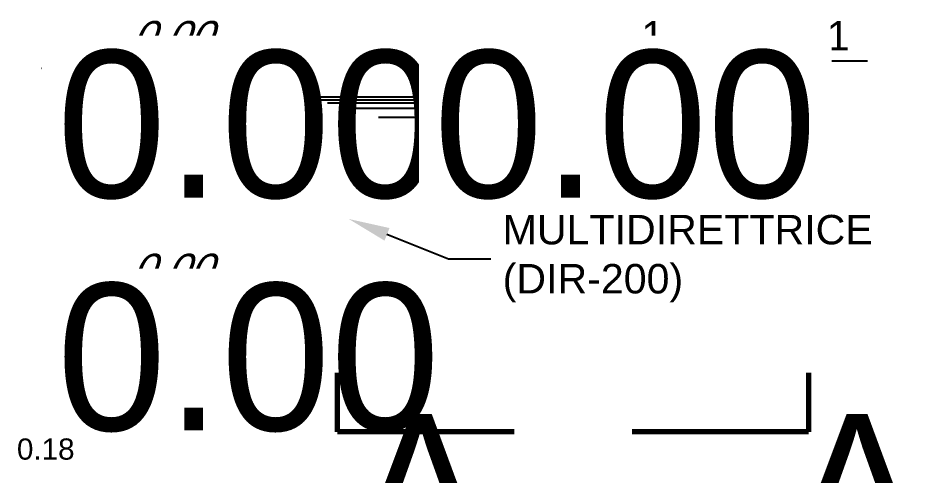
# Model space of a CAD drawing. Header units: metres. Extents: x -81 to 63023, y -186 to 109005.
# Drawn here: x 51.95 to 67.3, y -6.43 to 1.35 of the extents above; entities that cross this region are included whole.
import ezdxf
from ezdxf import colors
from ezdxf.entities.mleader import LeaderData, LeaderLine
from ezdxf.enums import TextEntityAlignment as Align
from ezdxf.math import Vec2, Vec3

# ---------------------------------------------------------------- set-up
doc = ezdxf.new("R2018")
doc.units = ezdxf.units.M
for name, color, linetype in [('LIN010CO', 2, 'Continuous'), ('LIN018CO', 6, 'Continuous'), ('LIN035CO', 1, 'Continuous'), ('TEXT018', 143, 'Continuous'), ('TEXT025', 7, 'Continuous'), ('TEXT035', 1, 'Continuous'), ('TEXT050', 3, 'Continuous')]:
    doc.layers.add(name, color=color, linetype=linetype)
doc.layers.add('LIN070CO', color=4, linetype='Continuous', lineweight=70)
doc.styles.add('ARIAL', font='arial.ttf')
doc.styles.get("Standard").update_dxf_attribs({"font": 'txt.shx'})

# ---------------------------------------------------------------- blocks, each defined once
blk = doc.blocks.new('LIVELLI3')
at = {"layer": 'LIN018CO'}
blk.add_solid([(0, 0.25), (0, 0), (0.125, 0.25)], dxfattribs=at)
at = {"layer": 'LIN035CO'}
for p, q in [((0, 0), (-0.125, 0.25)), ((-0.125, 0.25), (0.125, 0.25)), ((0, 0), (0, 0.25)), ((0, 0), (0.125, 0.25))]:
    blk.add_line(p, q, dxfattribs=at)
at = {"layer": 'TEXT035', "style": 'ARIAL', "oblique": 22.5}
blk.add_attdef('VALORE', text='', height=0.25, dxfattribs=at).set_placement((0, 0.3952), align=Align.CENTER)
blk = doc.blocks.new('LIVELLI4')
at = {"layer": 'LIN018CO'}
blk.add_solid([(0, -0.25), (0, 0), (-0.125, -0.25)], dxfattribs=at)
at = {"layer": 'LIN035CO'}
for p, q in [((0, 0), (-0.125, -0.25)), ((0, 0), (0, -0.25)), ((0, 0), (0.125, -0.25)), ((0.125, -0.25), (-0.125, -0.25))]:
    blk.add_line(p, q, dxfattribs=at)
at = {"layer": 'TEXT035', "style": 'ARIAL', "oblique": 22.5}
blk.add_attdef('VALORE', text='', height=0.25, dxfattribs=at).set_placement((-0.0014, -0.6408), align=Align.CENTER)
blk = doc.blocks.new('QUOTE1')
at = {"layer": 'LIN035CO'}
for p, q in [((0.1061, -0.1061), (-0.1061, 0.1061)), ((0.1061, 0.1061), (-0.1061, -0.1061))]:
    blk.add_line(p, q, dxfattribs=at)
at = {"layer": 'TEXT035', "style": 'ARIAL', "oblique": 22.5}
blk.add_attdef('VALORE', text='', height=0.25, dxfattribs=at).set_placement((0, 0.3299), align=Align.CENTER)
blk = doc.blocks.new('*U11')
at = {"layer": 'LIN018CO'}
for p, q in [((0.5, 0), (0, 0)), ((0, 0), (0, -1))]:
    blk.add_line(p, q, dxfattribs=at)
at = {"layer": 'TEXT035', "char_height": 0.25, "attachment_point": 5, "style": 'ARIAL', "bg_fill": 3, "box_fill_scale": 1.1, "bg_fill_color": 256, "bg_fill_transparency": 15991431}
for s, insert in [('1', (0.25, 0.2168)), ('2', (-0.1925, -0.5))]:
    blk.add_mtext(s, dxfattribs=dict(at, insert=insert))
blk = doc.blocks.new('*U12')
at = {"layer": 'LIN018CO'}
for p, q in [((-0.5, 0), (0, 0)), ((0, 0), (0, -1))]:
    blk.add_line(p, q, dxfattribs=at)
at = {"layer": 'TEXT035', "insert": (-0.25, 0.2168), "char_height": 0.25, "attachment_point": 5, "style": 'ARIAL', "bg_fill": 3, "box_fill_scale": 1.1, "bg_fill_color": 256, "bg_fill_transparency": 15991431}
blk.add_mtext('1', dxfattribs=at)
at = {"layer": 'TEXT035', "insert": (0.1801, -0.5), "char_height": 0.25, "attachment_point": 5, "style": 'ARIAL', "bg_fill": 3, "box_fill_scale": 1.1, "bg_fill_color": 256, "bg_fill_transparency": 15991431}
blk.add_mtext('2', dxfattribs=at)
blk = doc.blocks.new('*U32')
at = {"layer": 'LIN070CO'}
for p, q in [((-2.5, 0), (-2.5, 0.5)), ((1.5, 0.5), (1.5, 0)), ((1.5, 0), (0, 0)), ((-1, 0), (-2.5, 0))]:
    blk.add_line(p, q, dxfattribs=at)
at = {"layer": 'TEXT018', "lineweight": 30, "flags": 104}
blk.add_attdef('RIF1', text='', height=0.18, dxfattribs=at).set_placement((-2.35, -0.15), align=Align.TOP_LEFT)
blk.add_attdef('RIF2', text='', height=0.18, dxfattribs=at).set_placement((1.35, -0.15), align=Align.TOP_RIGHT)
at = {"layer": 'TEXT050', "lineweight": 30, "flags": 104}
blk.add_attdef('SEZ1', text='', height=0.4, dxfattribs=at).set_placement((-2.35, 0.15), align=Align.BOTTOM_LEFT)
blk.add_attdef('SEZ2', text='', height=0.4, dxfattribs=at).set_placement((1.35, 0.15), align=Align.BOTTOM_RIGHT)
blk = doc.blocks.new('*U28')
at = {"layer": 'LIN018CO'}
blk.add_solid([(0, 0.25), (0, 0), (0.125, 0.25)], dxfattribs=at)
at = {"layer": 'LIN035CO'}
for p, q in [((-0.125, 0.25), (0.125, 0.25)), ((0, 0), (-0.125, 0.25)), ((0, 0), (0, 0.25)), ((0, 0), (0.125, 0.25))]:
    blk.add_line(p, q, dxfattribs=at)
at = {"layer": 'TEXT035', "lineweight": 30, "flags": 106}
blk.add_attdef('VALORE_Sup.', text='', height=0.25, dxfattribs=at).set_placement((0, 0.3952), align=Align.BOTTOM_CENTER)
blk = doc.blocks.new('*U31')
at = {"layer": 'LIN035CO'}
for p, q in [((0.1061, 0.1061), (-0.1061, -0.1061)), ((0.1061, -0.1061), (-0.1061, 0.1061))]:
    blk.add_line(p, q, dxfattribs=at)
at = {"layer": 'TEXT035', "lineweight": 30, "flags": 106}
blk.add_attdef('VALORE', text='', height=0.25, dxfattribs=at).set_placement((0, 0.3299), align=Align.BOTTOM_CENTER)
blk = doc.blocks.new('*U29')
at = {"layer": 'LIN010CO'}
for p, q in [((-0.9882, -0.0245), (0.9882, -0.0245)), ((-0.9016, -0.049), (0.9016, -0.049)), ((-0.7392, -0.0949), (0.7392, -0.0949)), ((-0.4684, -0.1715), (0.4684, -0.1715)), ((-0.0353, -0.2612), (0.0353, -0.2612))]:
    blk.add_line(p, q, dxfattribs=at)
at = {"layer": 'LIN018CO'}
for p, q in [((-1.0749, 0), (0, 0)), ((0, 0), (1.0749, 0))]:
    blk.add_line(p, q, dxfattribs=at)
blk.add_solid([(0, 0.25), (0, 0), (0.125, 0.25)], dxfattribs=at)
at = {"layer": 'LIN035CO'}
for p, q in [((-0.125, 0.25), (0.125, 0.25)), ((0, 0), (-0.125, 0.25)), ((0, 0), (0, 0.25)), ((0, 0), (0.125, 0.25))]:
    blk.add_line(p, q, dxfattribs=at)
at = {"layer": 'TEXT035', "lineweight": 30, "flags": 106}
blk.add_attdef('VALORE_Sup.', text='', height=0.25, dxfattribs=at).set_placement((0, 0.3952), align=Align.BOTTOM_CENTER)

msp = doc.modelspace()

# ---------------------------------------------------------------- block references
at = {"xscale": 2, "yscale": 2, "zscale": 2}
for name, p in [('LIVELLI3', (54.55, 0.006)), ('LIVELLI4', (54.55, -0.4)), ('QUOTE1', (54.55, -3.816))]:
    msp.add_blockref(name, p, dxfattribs=at).add_auto_attribs({'VALORE': '0.00'})
for name, p in [('*U12', (63.228, 0.612)), ('*U11', (65.375, 0.612))]:
    msp.add_blockref(name, p, dxfattribs=at)
ref = msp.add_blockref('*U28', (52.606, 0.006), dxfattribs=dict(xscale=2, yscale=2, zscale=2))
lines = msp.add_mtext('0.00', dxfattribs={"layer": 'TEXT035', "insert": (52.606, 0.796), "char_height": 2.5, "attachment_point": 1, "bg_fill": 3, "box_fill_scale": 1.1, "bg_fill_color": 256, "bg_fill_transparency": 15532924})
ref.add_attrib('VALORE_Sup.', '', (52.606, 0.796), dxfattribs={"flags": 104}).embed_mtext(lines)
ref = msp.add_blockref('*U31', (52.606, -3.816), dxfattribs=dict(xscale=2, yscale=2, zscale=2))
lines = msp.add_mtext('0.00', dxfattribs={"layer": 'TEXT035', "insert": (52.606, -3.157), "char_height": 2.5, "attachment_point": 1, "bg_fill": 3, "box_fill_scale": 1.1, "bg_fill_color": 256, "bg_fill_transparency": 0})
ref.add_attrib('VALORE', '', (52.606, -3.157), dxfattribs={"flags": 104}).embed_mtext(lines)
ref = msp.add_blockref('*U32', (62.375, -5.678), dxfattribs=dict(xscale=2, yscale=2, zscale=2))
lines = msp.add_mtext('A', dxfattribs={"layer": 'TEXT050', "insert": (57.675, -5.378), "char_height": 2.5, "attachment_point": 1})
ref.add_attrib('SEZ1', '', (57.675, -5.378), dxfattribs={"flags": 104}).embed_mtext(lines)
lines = msp.add_mtext('A', dxfattribs={"layer": 'TEXT050', "insert": (65.075, -5.378), "char_height": 2.5, "attachment_point": 1})
ref.add_attrib('SEZ2', '', (65.075, -5.378), dxfattribs={"flags": 104}).embed_mtext(lines)

# ---------------------------------------------------------------- texts
at = {"layer": 'TEXT018', "style": 'ARIAL'}
msp.add_text('0.18', height=0.36, dxfattribs=at).set_placement((51.929, -5.973), align=Align.MIDDLE_LEFT)

# ---------------------------------------------------------------- leaders
at = {"layer": 'TEXT025'}
ml = msp.add_multileader_mtext('Standard', dxfattribs=at)
ml.set_content('MULTIDIRETTRICE\\P(DIR-200)', color=1, style='ARIAL')
ml.set_leader_properties(color=6, linetype='Continuous')
ml.build(insert=Vec2(0, 0))
ml.multileader.update_dxf_attribs({"text_left_attachment_type": 2, "text_right_attachment_type": 2, "dogleg_length": 0.36, "arrow_head_size": 0.7, "scale": 2})
ctx = ml.context
ctx.base_point, ctx.scale, ctx.char_height, ctx.arrow_head_size, ctx.landing_gap_size, ctx.plane_origin = Vec3(59.978, -2.745), 2, 0.5, 0.7, 0.2, Vec3(57.564, -2.066)
ctx.left_attachment, ctx.right_attachment = 2, 2
notes = []
notes.append((ctx, [(0, (1, 1, 0), (59.258, -2.745), (1, 0), 0.72, [(0, [(57.564, -2.066)], 0, [])])]))
ctx.mtext.insert, ctx.mtext.flow_direction = Vec3(60.178, -1.997), 5
for ctx, leaders in notes:
    for number, flags, end, landing, length, lines in leaders:
        leader = LeaderData()
        leader.index, (leader.has_last_leader_line, leader.has_dogleg_vector, leader.attachment_direction) = number, flags
        leader.last_leader_point, leader.dogleg_vector, leader.dogleg_length = Vec3(end), Vec3(landing), length
        for number, points, colour, breaks in lines:
            line = LeaderLine()
            line.index, line.vertices, line.color, line.breaks = number, Vec3.list(points), colors.encode_raw_color(colour), breaks
            leader.lines.append(line)
        ctx.leaders.append(leader)

# ---------------------------------------------------------------- next in the draw order: block references
ref = msp.add_blockref('*U29', (59.007, 0.006), dxfattribs=dict(xscale=2, yscale=2, zscale=2))
lines = msp.add_mtext('0.00', dxfattribs={"layer": 'TEXT035', "insert": (59.007, 0.796), "char_height": 2.5, "attachment_point": 1, "bg_fill": 3, "box_fill_scale": 1.1, "bg_fill_color": 256, "bg_fill_transparency": 15532409})
ref.add_attrib('VALORE_Sup.', '', (59.007, 0.796), dxfattribs={"flags": 104}).embed_mtext(lines)

doc.saveas('drawing.dxf')
